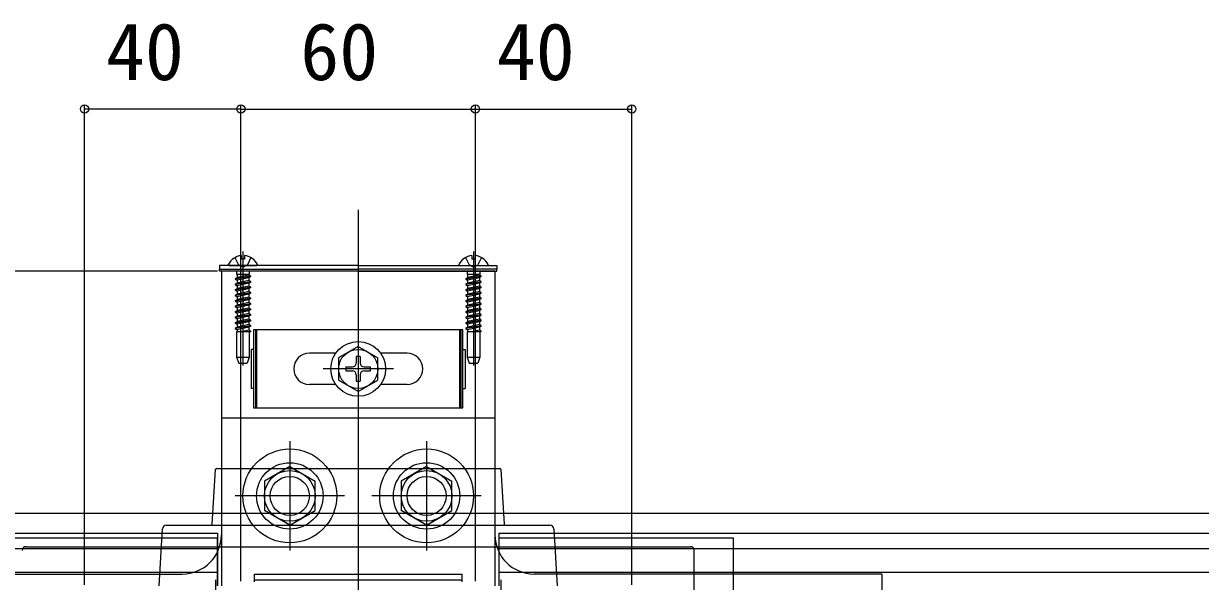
# Model space of a CAD drawing. Units: millimetres, scale not verified. Extents: x -875 to 875, y -1303 to 1295.
# Drawn here: x -61.1 to 240, y 340.9 to 483.7 of the extents above; entities that cross this region are included whole.
import ezdxf
from ezdxf.enums import TextEntityAlignment as Align

# ---------------------------------------------------------------- set-up
doc = ezdxf.new("R2010")
doc.units = ezdxf.units.MM
doc.header["$LTSCALE"] = 8
for name, color, linetype in [('0-4_YKK_12', 2, 'Continuous'), ('0-5_YKK_13', 4, 'Continuous'), ('0-6_YKK_D', 6, 'Continuous')]:
    doc.layers.add(name, color=color, linetype=linetype)
doc.styles.add('ＭＳ ゴシック', font='')
doc.styles.get('ＭＳ ゴシック').set_extended_font_data('MS Gothic')

msp = doc.modelspace()

# ---------------------------------------------------------------- linework, layer by layer
at = {"layer": '0-4_YKK_12'}
for p, q in [((24.498, 435.975), (24.498, 81.305)), ((59.498, 420.303), (-10.502, 420.303)), ((33.498, 395.303), (15.498, 395.303)), ((6.998, 376.803), (6.998, 348.803)), ((6.998, 376.802), (6.998, 348.802)), ((41.998, 376.803), (41.998, 348.803)), ((41.998, 376.802), (41.998, 348.802)), ((20.998, 362.803), (-7.002, 362.803)), ((20.998, 362.802), (-7.002, 362.802)), ((55.998, 362.803), (27.998, 362.803)), ((55.998, 362.802), (27.998, 362.802)), ((772.219, 358.303), (-870.073, 358.303)), ((-11.502, 353.303), (-11.502, 339.803)), ((60.498, 353.303), (60.498, 339.803)), ((-12.002, 341.303), (-12.002, 329.315)), ((60.998, 341.303), (60.998, 329.315))]:
    msp.add_line(p, q, dxfattribs=at)
for points in [[(-10.502, 420.303), (-10.502, 369.803), (-10.502, 339.803)], [(59.498, 420.303), (59.498, 369.803), (59.498, 339.803)], [(-203.002, 353.303), (-25.624, 353.303), (-11.502, 353.303)], [(60.498, 353.303), (74.621, 353.303), (251.998, 353.303)], [(-203.002, 349.303), (-25.869, 349.303), (-11.502, 349.303)], [(60.498, 349.303), (74.865, 349.303), (251.998, 349.303)], [(-203.002, 343.303), (-26.236, 343.303), (-11.502, 343.303)], [(60.498, 343.303), (75.232, 343.303), (251.998, 343.303)]]:
    msp.add_lwpolyline(points, dxfattribs=at)
at = {"layer": '0-5_YKK_13'}
for p, q in [((-5.002, 425.303), (-5.002, 396.141)), ((53.998, 425.303), (53.998, 396.141)), ((-8.597, 421.803), (-1.406, 421.803)), ((-7.052, 423.769), (-6.147, 421.953)), ((-5.002, 421.345), (-6.147, 421.953)), ((-5.427, 424.281), (-5.427, 423.403)), ((-5.002, 421.345), (-3.857, 421.953)), ((-2.952, 423.769), (-3.857, 421.953)), ((50.403, 421.803), (57.594, 421.803)), ((51.948, 423.769), (52.853, 421.953)), ((53.998, 421.345), (52.853, 421.953)), ((53.573, 424.281), (53.573, 423.403)), ((53.998, 421.345), (55.143, 421.953)), ((56.048, 423.769), (55.143, 421.953)), ((-3.002, 419.022), (-7.002, 418.388)), ((-3.002, 418.922), (-7.002, 418.288)), ((-7.002, 418.388), (-6.502, 418.677)), ((-6.622, 420.303), (-6.622, 419.496)), ((-3.382, 419.496), (-6.622, 419.496)), ((-6.502, 419.496), (-6.502, 418.677)), ((-3.502, 419.311), (-6.502, 418.677)), ((-3.502, 418.633), (-6.502, 418)), ((-3.502, 419.496), (-3.502, 419.311)), ((-3.002, 419.022), (-3.502, 419.311)), ((-3.002, 418.922), (-3.502, 418.633)), ((-3.502, 418.632), (-3.502, 417.901)), ((-3.382, 420.303), (-3.382, 419.496)), ((-3.002, 418.922), (-3.002, 419.022)), ((55.998, 419.022), (51.998, 418.388)), ((55.998, 418.922), (51.998, 418.288)), ((51.998, 418.388), (52.498, 418.677)), ((52.378, 420.303), (52.378, 419.496)), ((55.618, 419.496), (52.378, 419.496)), ((52.498, 419.496), (52.498, 418.677)), ((55.498, 419.311), (52.498, 418.677)), ((55.498, 418.633), (52.498, 418)), ((55.498, 419.496), (55.498, 419.311)), ((55.998, 419.022), (55.498, 419.311)), ((55.998, 418.922), (55.498, 418.633)), ((55.498, 418.632), (55.498, 417.901)), ((55.618, 420.303), (55.618, 419.496)), ((55.998, 418.922), (55.998, 419.022)), ((-7.002, 418.388), (-7.002, 418.288)), ((-7.002, 418.288), (-6.502, 418)), ((-3.002, 417.612), (-7.002, 416.978)), ((-3.002, 417.512), (-7.002, 416.878)), ((-7.002, 416.978), (-6.502, 417.267)), ((-7.002, 416.978), (-7.002, 416.878)), ((-7.002, 416.878), (-6.502, 416.59)), ((-3.002, 416.202), (-7.002, 415.568)), ((-3.002, 416.102), (-7.002, 415.468)), ((-7.002, 415.568), (-6.502, 415.857)), ((-7.002, 415.568), (-7.002, 415.468)), ((-6.502, 417.999), (-6.502, 417.267)), ((-3.502, 417.901), (-6.502, 417.267)), ((-3.502, 417.223), (-6.502, 416.59)), ((-6.502, 416.589), (-6.502, 415.857)), ((-3.502, 416.491), (-6.502, 415.857)), ((-3.502, 415.813), (-6.502, 415.18)), ((-3.002, 417.612), (-3.502, 417.901)), ((-3.002, 417.512), (-3.502, 417.223)), ((-3.502, 417.222), (-3.502, 416.491)), ((-3.002, 416.202), (-3.502, 416.491)), ((-3.002, 416.102), (-3.502, 415.813)), ((-3.502, 415.812), (-3.502, 415.081)), ((-3.002, 417.512), (-3.002, 417.612)), ((-3.002, 416.102), (-3.002, 416.202)), ((51.998, 418.388), (51.998, 418.288)), ((51.998, 418.288), (52.498, 418)), ((55.998, 417.612), (51.998, 416.978)), ((55.998, 417.512), (51.998, 416.878)), ((51.998, 416.978), (52.498, 417.267)), ((51.998, 416.978), (51.998, 416.878)), ((51.998, 416.878), (52.498, 416.59)), ((55.998, 416.202), (51.998, 415.568)), ((55.998, 416.102), (51.998, 415.468)), ((51.998, 415.568), (52.498, 415.857)), ((51.998, 415.568), (51.998, 415.468)), ((52.498, 417.999), (52.498, 417.267)), ((55.498, 417.901), (52.498, 417.267)), ((55.498, 417.223), (52.498, 416.59)), ((52.498, 416.589), (52.498, 415.857)), ((55.498, 416.491), (52.498, 415.857)), ((55.498, 415.813), (52.498, 415.18)), ((55.998, 417.612), (55.498, 417.901)), ((55.998, 417.512), (55.498, 417.223)), ((55.498, 417.222), (55.498, 416.491)), ((55.998, 416.202), (55.498, 416.491)), ((55.998, 416.102), (55.498, 415.813)), ((55.498, 415.812), (55.498, 415.081)), ((55.998, 417.512), (55.998, 417.612)), ((55.998, 416.102), (55.998, 416.202)), ((-7.002, 415.468), (-6.502, 415.18)), ((-3.002, 414.792), (-7.002, 414.158)), ((-3.002, 414.692), (-7.002, 414.058)), ((-7.002, 414.158), (-6.502, 414.447)), ((-7.002, 414.158), (-7.002, 414.058)), ((-7.002, 414.058), (-6.502, 413.77)), ((-3.002, 413.382), (-7.002, 412.748)), ((-3.002, 413.282), (-7.002, 412.648)), ((-7.002, 412.748), (-6.502, 413.037)), ((-7.002, 412.748), (-7.002, 412.648)), ((-7.002, 412.648), (-6.502, 412.36)), ((-6.502, 415.179), (-6.502, 414.447)), ((-3.502, 415.081), (-6.502, 414.447)), ((-3.502, 414.403), (-6.502, 413.77)), ((-6.502, 413.769), (-6.502, 413.037)), ((-3.502, 413.671), (-6.502, 413.037)), ((-3.502, 412.993), (-6.502, 412.36)), ((-3.002, 414.792), (-3.502, 415.081)), ((-3.002, 414.692), (-3.502, 414.403)), ((-3.502, 414.402), (-3.502, 413.671)), ((-3.002, 413.382), (-3.502, 413.671)), ((-3.002, 413.282), (-3.502, 412.993)), ((-3.502, 412.992), (-3.502, 412.261)), ((-3.002, 414.692), (-3.002, 414.792)), ((-3.002, 413.282), (-3.002, 413.382)), ((51.998, 415.468), (52.498, 415.18)), ((55.998, 414.792), (51.998, 414.158)), ((55.998, 414.692), (51.998, 414.058)), ((51.998, 414.158), (52.498, 414.447)), ((51.998, 414.158), (51.998, 414.058)), ((51.998, 414.058), (52.498, 413.77)), ((55.998, 413.382), (51.998, 412.748)), ((55.998, 413.282), (51.998, 412.648)), ((51.998, 412.748), (52.498, 413.037)), ((51.998, 412.748), (51.998, 412.648)), ((51.998, 412.648), (52.498, 412.36)), ((52.498, 415.179), (52.498, 414.447)), ((55.498, 415.081), (52.498, 414.447)), ((55.498, 414.403), (52.498, 413.77)), ((52.498, 413.769), (52.498, 413.037)), ((55.498, 413.671), (52.498, 413.037)), ((55.498, 412.993), (52.498, 412.36)), ((55.998, 414.792), (55.498, 415.081)), ((55.998, 414.692), (55.498, 414.403)), ((55.498, 414.402), (55.498, 413.671)), ((55.998, 413.382), (55.498, 413.671)), ((55.998, 413.282), (55.498, 412.993)), ((55.498, 412.992), (55.498, 412.261)), ((55.998, 414.692), (55.998, 414.792)), ((55.998, 413.282), (55.998, 413.382)), ((-3.002, 411.972), (-7.002, 411.338)), ((-3.002, 411.872), (-7.002, 411.238)), ((-7.002, 411.338), (-6.502, 411.627)), ((-7.002, 411.338), (-7.002, 411.238)), ((-7.002, 411.238), (-6.502, 410.95)), ((-3.002, 410.562), (-7.002, 409.928)), ((-3.002, 410.462), (-7.002, 409.828)), ((-7.002, 409.928), (-6.502, 410.217)), ((-7.002, 409.928), (-7.002, 409.828)), ((-7.002, 409.828), (-6.502, 409.54)), ((-6.502, 412.359), (-6.502, 411.627)), ((-3.502, 412.261), (-6.502, 411.627)), ((-3.502, 411.583), (-6.502, 410.95)), ((-6.502, 410.949), (-6.502, 410.217)), ((-3.502, 410.851), (-6.502, 410.217)), ((-3.502, 410.173), (-6.502, 409.54)), ((-6.502, 409.539), (-6.502, 408.807)), ((-3.002, 411.972), (-3.502, 412.261)), ((-3.002, 411.872), (-3.502, 411.583)), ((-3.502, 411.582), (-3.502, 410.851)), ((-3.002, 410.562), (-3.502, 410.851)), ((-3.002, 410.462), (-3.502, 410.173)), ((-3.502, 410.172), (-3.502, 409.441)), ((-3.002, 411.872), (-3.002, 411.972)), ((-3.002, 410.462), (-3.002, 410.562)), ((55.998, 411.972), (51.998, 411.338)), ((55.998, 411.872), (51.998, 411.238)), ((51.998, 411.338), (52.498, 411.627)), ((51.998, 411.338), (51.998, 411.238)), ((51.998, 411.238), (52.498, 410.95)), ((55.998, 410.562), (51.998, 409.928)), ((55.998, 410.462), (51.998, 409.828)), ((51.998, 409.928), (52.498, 410.217)), ((51.998, 409.928), (51.998, 409.828)), ((51.998, 409.828), (52.498, 409.54)), ((52.498, 412.359), (52.498, 411.627)), ((55.498, 412.261), (52.498, 411.627)), ((55.498, 411.583), (52.498, 410.95)), ((52.498, 410.949), (52.498, 410.217)), ((55.498, 410.851), (52.498, 410.217)), ((55.498, 410.173), (52.498, 409.54)), ((52.498, 409.539), (52.498, 408.807)), ((55.998, 411.972), (55.498, 412.261)), ((55.998, 411.872), (55.498, 411.583)), ((55.498, 411.582), (55.498, 410.851)), ((55.998, 410.562), (55.498, 410.851)), ((55.998, 410.462), (55.498, 410.173)), ((55.498, 410.172), (55.498, 409.441)), ((55.998, 411.872), (55.998, 411.972)), ((55.998, 410.462), (55.998, 410.562)), ((-3.002, 409.152), (-7.002, 408.518)), ((-3.002, 409.052), (-7.002, 408.418)), ((-7.002, 408.518), (-6.502, 408.807)), ((-7.002, 408.518), (-7.002, 408.418)), ((-7.002, 408.418), (-6.502, 408.13)), ((-3.002, 407.742), (-7.002, 407.108)), ((-3.002, 407.642), (-7.002, 407.008)), ((-7.002, 407.108), (-6.502, 407.397)), ((-7.002, 407.108), (-7.002, 407.008)), ((-7.002, 407.008), (-6.502, 406.72)), ((-3.502, 409.441), (-6.502, 408.807)), ((-3.502, 408.763), (-6.502, 408.13)), ((-6.502, 408.129), (-6.502, 407.397)), ((-3.502, 408.031), (-6.502, 407.397)), ((-3.502, 407.353), (-6.502, 406.72)), ((-6.502, 406.719), (-6.502, 405.987)), ((-3.502, 406.621), (-6.502, 405.987)), ((-3.002, 409.152), (-3.502, 409.441)), ((-3.002, 409.052), (-3.502, 408.763)), ((-3.502, 408.762), (-3.502, 408.031)), ((-3.002, 407.742), (-3.502, 408.031)), ((-3.002, 407.642), (-3.502, 407.353)), ((-3.502, 407.352), (-3.502, 406.621)), ((-3.002, 406.332), (-3.502, 406.621)), ((-3.002, 409.052), (-3.002, 409.152)), ((-3.002, 407.642), (-3.002, 407.742)), ((55.998, 409.152), (51.998, 408.518)), ((55.998, 409.052), (51.998, 408.418)), ((51.998, 408.518), (52.498, 408.807)), ((51.998, 408.518), (51.998, 408.418)), ((51.998, 408.418), (52.498, 408.13)), ((55.998, 407.742), (51.998, 407.108)), ((55.998, 407.642), (51.998, 407.008)), ((51.998, 407.108), (52.498, 407.397)), ((51.998, 407.108), (51.998, 407.008)), ((51.998, 407.008), (52.498, 406.72)), ((55.498, 409.441), (52.498, 408.807)), ((55.498, 408.763), (52.498, 408.13)), ((52.498, 408.129), (52.498, 407.397)), ((55.498, 408.031), (52.498, 407.397)), ((55.498, 407.353), (52.498, 406.72)), ((52.498, 406.719), (52.498, 405.987)), ((55.498, 406.621), (52.498, 405.987)), ((55.998, 409.152), (55.498, 409.441)), ((55.998, 409.052), (55.498, 408.763)), ((55.498, 408.762), (55.498, 408.031)), ((55.998, 407.742), (55.498, 408.031)), ((55.998, 407.642), (55.498, 407.353)), ((55.498, 407.352), (55.498, 406.621)), ((55.998, 406.332), (55.498, 406.621)), ((55.998, 409.052), (55.998, 409.152)), ((55.998, 407.642), (55.998, 407.742)), ((-3.002, 406.332), (-7.002, 405.698)), ((-3.002, 406.232), (-7.002, 405.598)), ((-7.002, 405.698), (-6.502, 405.987)), ((-7.002, 405.698), (-7.002, 405.598)), ((-7.002, 405.598), (-6.502, 405.31)), ((-3.035, 404.803), (-6.618, 404.803)), ((-6.618, 404.803), (-6.618, 398.303)), ((-3.502, 405.943), (-6.502, 405.31)), ((-6.502, 405.309), (-6.502, 404.803)), ((-3.502, 405.211), (-5.432, 404.803)), ((-3.002, 404.922), (-3.753, 404.803)), ((-3.002, 406.232), (-3.502, 405.943)), ((-3.502, 405.942), (-3.502, 405.211)), ((-3.002, 404.922), (-3.502, 405.211)), ((-3.386, 404.803), (-3.386, 398.303)), ((-3.002, 404.822), (-3.122, 404.803)), ((-3.002, 404.822), (-3.035, 404.803)), ((-3.002, 406.232), (-3.002, 406.332)), ((-3.002, 404.822), (-3.002, 404.922)), ((-1.752, 405.303), (-1.752, 385.303)), ((50.748, 405.303), (50.748, 385.303)), ((55.998, 406.332), (51.998, 405.698)), ((55.998, 406.232), (51.998, 405.598)), ((51.998, 405.698), (52.498, 405.987)), ((51.998, 405.698), (51.998, 405.598)), ((51.998, 405.598), (52.498, 405.31)), ((55.965, 404.803), (52.382, 404.803)), ((52.382, 404.803), (52.382, 398.303)), ((55.498, 405.943), (52.498, 405.31)), ((52.498, 405.309), (52.498, 404.803)), ((55.498, 405.211), (53.568, 404.803)), ((55.998, 404.922), (55.247, 404.803)), ((55.998, 406.232), (55.498, 405.943)), ((55.498, 405.942), (55.498, 405.211)), ((55.998, 404.922), (55.498, 405.211)), ((55.614, 404.803), (55.614, 398.303)), ((55.998, 404.822), (55.878, 404.803)), ((55.998, 404.822), (55.965, 404.803)), ((55.998, 406.232), (55.998, 406.332)), ((55.998, 404.822), (55.998, 404.922)), ((24.498, 401.053), (19.498, 398.166)), ((24.498, 401.053), (29.498, 398.166)), ((-6.618, 398.303), (-6.072, 396.803)), ((-2.852, 400.303), (-2.852, 390.303)), ((-2.252, 400.303), (-2.852, 400.303)), ((18.754, 399.303), (11.998, 399.303)), ((18.754, 399.303), (11.998, 399.303)), ((19.498, 398.166), (19.498, 392.44)), ((23.998, 398.453), (23.998, 396.803)), ((24.998, 398.453), (23.998, 398.453)), ((24.998, 398.453), (24.998, 396.803)), ((29.498, 392.44), (29.498, 398.166)), ((36.998, 399.303), (30.243, 399.303)), ((36.998, 399.303), (30.243, 399.303)), ((51.248, 400.303), (51.848, 400.303)), ((51.848, 400.303), (51.848, 390.303)), ((52.382, 398.303), (52.928, 396.803)), ((-6.072, 396.803), (-3.932, 396.803)), ((21.348, 395.803), (22.998, 395.803)), ((21.348, 395.803), (21.348, 394.803)), ((21.348, 394.803), (22.998, 394.803)), ((25.998, 395.803), (27.648, 395.803)), ((25.998, 394.803), (27.648, 394.803)), ((27.648, 394.803), (27.648, 395.803)), ((52.928, 396.803), (55.068, 396.803)), ((24.498, 389.553), (19.498, 392.44)), ((23.998, 393.803), (23.998, 392.153)), ((23.998, 392.153), (24.998, 392.153)), ((24.498, 389.553), (29.498, 392.44)), ((24.998, 393.803), (24.998, 392.153)), ((-2.252, 390.303), (-2.852, 390.303)), ((18.754, 391.303), (11.998, 391.303)), ((18.754, 391.303), (11.998, 391.303)), ((36.998, 391.303), (30.243, 391.303)), ((36.998, 391.303), (30.243, 391.303)), ((51.248, 390.303), (51.848, 390.303)), ((-10.502, 382.802), (59.498, 382.802)), ((-10.502, 382.802), (-10.502, 352.802)), ((24.498, 382.802), (24.498, 372.802)), ((59.498, 382.802), (59.498, 352.802)), ((-12.871, 355.584), (-12.019, 369.521)), ((-11.72, 369.803), (60.716, 369.803)), ((6.998, 370.303), (0.498, 366.561)), ((6.998, 370.303), (13.498, 366.561)), ((41.998, 370.303), (35.498, 366.561)), ((41.998, 370.303), (48.498, 366.561)), ((61.015, 369.521), (61.868, 355.584)), ((0.498, 366.561), (0.498, 359.044)), ((13.498, 359.056), (13.498, 366.561)), ((35.498, 366.561), (35.498, 359.044)), ((48.498, 359.056), (48.498, 366.561)), ((6.998, 355.303), (0.498, 359.044)), ((6.998, 355.303), (13.498, 359.044)), ((41.998, 355.303), (35.498, 359.044)), ((41.998, 355.303), (48.498, 359.044)), ((-26.45, 339.803), (-25.559, 354.364)), ((-24.561, 355.303), (-13.171, 355.303)), ((-13.171, 355.303), (62.167, 355.303)), ((62.167, 355.303), (73.558, 355.303)), ((74.556, 354.364), (75.446, 339.803)), ((-60.502, 349.803), (109.498, 349.803)), ((60.498, 352.003), (60.498, 339.803)), ((110.498, 338.303), (110.498, 348.803)), ((-109.502, 342.802), (-20.502, 342.802)), ((-2.002, 341.303), (50.998, 341.303)), ((158.498, 342.802), (69.498, 342.802)), ((158.498, 342.802), (158.498, 237.802))]:
    msp.add_line(p, q, dxfattribs=at)
for points in [[(24.498, 421.803), (-11.002, 421.803), (-11.002, 420.803), (24.498, 420.803)], [(-4.577, 424.281), (-4.577, 423.403), (-5.427, 423.403)], [(24.498, 421.803), (59.998, 421.803), (59.998, 420.803), (24.498, 420.803)], [(54.423, 424.281), (54.423, 423.403), (53.573, 423.403)], [(24.498, 420.303), (-11.002, 420.303), (-11.002, 420.803), (24.498, 420.803)], [(24.498, 420.303), (59.998, 420.303), (59.998, 420.803), (24.498, 420.803)], [(-6.618, 398.303), (-3.386, 398.303), (-3.932, 396.803)], [(52.382, 398.303), (55.614, 398.303), (55.068, 396.803)], [(-11.502, 339.803), (-11.502, 352.003), (-71.502, 352.003)], [(120.498, 338.303), (120.498, 352.003), (60.498, 352.003)], [(-2.002, 340.803), (-2.002, 342.803), (50.998, 342.803), (50.998, 340.803)]]:
    msp.add_lwpolyline(points, dxfattribs=at)
for points in [[(51.248, 385.303), (51.248, 405.303), (-2.252, 405.303), (-2.252, 385.303)], [(50.498, 385.303), (50.498, 405.303), (-1.502, 405.303), (-1.502, 385.303)]]:
    msp.add_lwpolyline(points, close=True, dxfattribs=at)
for centre, radius in [((24.498, 395.303), 7), ((24.498, 395.303), 5), ((6.998, 362.802), 12), ((41.998, 362.802), 12), ((6.998, 362.803), 8.5), ((41.998, 362.803), 8.5), ((6.998, 362.803), 6.5), ((6.998, 362.802), 5), ((41.998, 362.803), 6.5), ((41.998, 362.802), 5)]:
    msp.add_circle(centre, radius, dxfattribs=at)
for centre, radius, start, end in [((-8.597, 421.957), 0.154, 152.71904, 270), ((-5.002, 420.103), 4.2, 95.80773, 152.71904), ((-5.002, 420.103), 4.2, 27.28096, 84.19227), ((-1.406, 421.957), 0.154, 270, 27.28096), ((50.403, 421.957), 0.154, 152.71904, 270), ((53.998, 420.103), 4.2, 95.80773, 152.71904), ((53.998, 420.103), 4.2, 27.28096, 84.19227), ((57.594, 421.957), 0.154, 270, 27.28096), ((11.998, 395.303), 4, 90, 270), ((11.998, 395.303), 4, 90, 270), ((36.998, 395.303), 4, 270, 90), ((36.998, 395.303), 4, 270, 90), ((22.998, 396.803), 1, 270, 0), ((22.998, 393.803), 1, 0, 90), ((25.998, 396.803), 1, 180, 270), ((25.998, 393.803), 1, 90, 180), ((-11.72, 369.503), 0.3, 90, 176.5), ((60.716, 369.503), 0.3, 3.5, 90), ((-13.171, 355.603), 0.3, 270, 356.5), ((62.167, 355.603), 0.3, 183.5, 270), ((-24.561, 354.303), 1, 90, 176.5), ((-20.502, 352.802), 10, 270, 0), ((69.498, 352.802), 10, 180, 270), ((73.558, 354.303), 1, 3.5, 90), ((-60.502, 348.803), 1, 90, 180), ((109.498, 348.803), 1, 0, 90)]:
    msp.add_arc(centre, radius, start, end, dxfattribs=at)
at = {"layer": '0-6_YKK_D'}
for p, q in [((-45.502, 340.053), (-45.502, 462.803)), ((-5.502, 461.803), (-45.502, 461.803)), ((-5.502, 341.003), (-5.502, 462.803)), ((-5.502, 341.003), (-5.502, 462.803)), ((-5.502, 461.803), (54.498, 461.803)), ((54.498, 341.003), (54.498, 462.803)), ((54.498, 341.003), (54.498, 462.803)), ((54.498, 461.803), (94.498, 461.803)), ((94.498, 340.053), (94.498, 462.803)), ((-11.502, 420.303), (-119.002, 420.303))]:
    msp.add_line(p, q, dxfattribs=at)
for centre in [(-45.502, 461.803), (-5.502, 461.803), (-5.502, 461.803), (54.498, 461.803), (54.498, 461.803), (94.498, 461.803)]:
    msp.add_circle(centre, 1.075, dxfattribs=at)

# ---------------------------------------------------------------- texts
at = {"layer": '0-6_YKK_D', "style": 'ＭＳ ゴシック'}
for s, p in [('40', (-40.047, 464.803)), ('60', (9.669, 464.803)), ('40', (59.953, 464.803))]:
    msp.add_text(s, height=14.66, dxfattribs=at).set_placement(p, align=Align.BOTTOM_LEFT)

doc.saveas('drawing.dxf')
